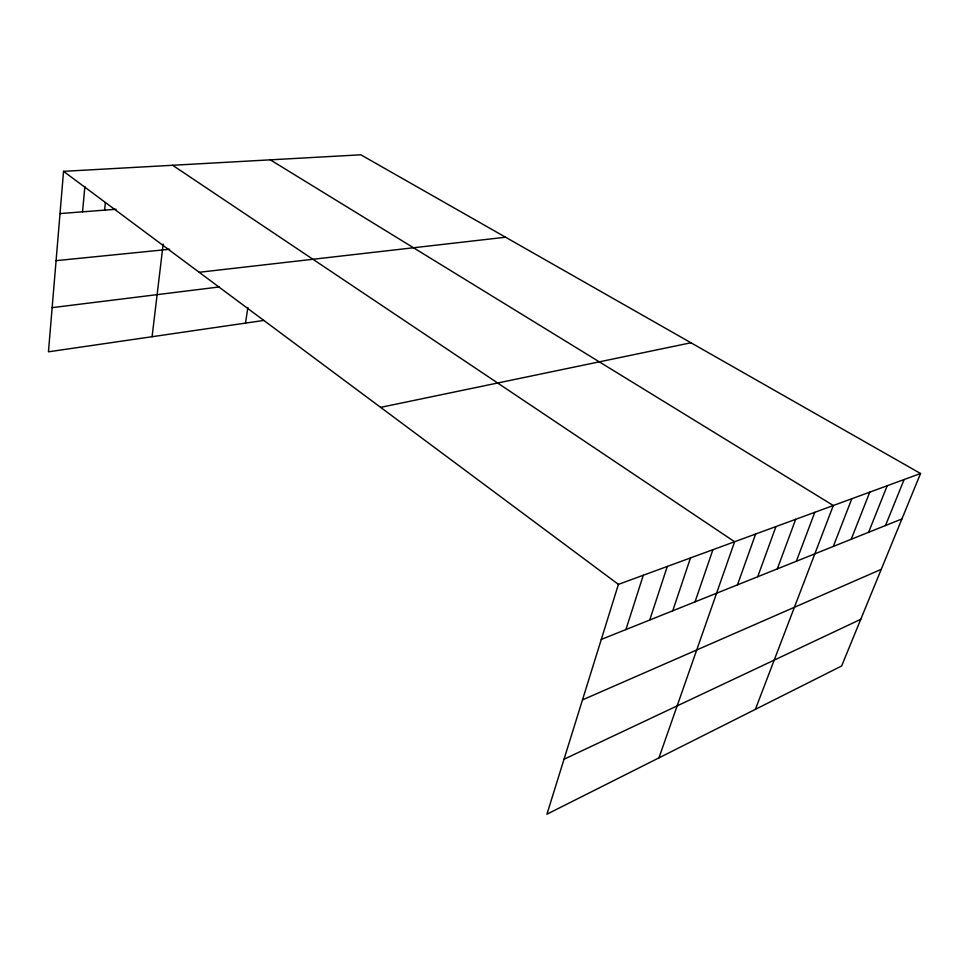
<?xml version="1.0" encoding="UTF-8"?>
<svg xmlns="http://www.w3.org/2000/svg" width="969" height="969" viewBox="0 0 969 969"><rect width="100%" height="100%" fill="white"/><g stroke="black" fill="none" stroke-linecap="round" stroke-linejoin="round"><path stroke-width="1.45" d="M920.55 473.502L618.416 584.38L546.928 814.202L841.613 665.994L920.55 473.502L360.819 154.798L63.554 171.343L48.45 351.808L263.604 320.473M82.559 211.836L84.872 186.472M104.604 210.14L105.33 202.763M152.085 336.715L163.18 244.067M245.496 323.113L247.87 307.452M625.926 629.559L643.271 575.259M649.727 620.015L667.29 566.441M672.752 610.785L690.485 557.926M695.027 601.87L712.918 549.702M658.944 757.867L734.611 541.732L172.615 165.275M737.47 584.852L755.626 534.028M757.71 576.737L775.963 526.555M777.332 568.876L795.67 519.323M796.361 561.257L814.772 512.322M755.372 709.369L833.304 505.515L270.303 159.837M833.292 546.455L851.824 498.72M851.206 539.273L869.774 492.131M868.599 532.296L887.204 485.735M885.496 525.525L904.125 479.534M564.019 759.248L860.763 619.3M582.478 699.897L881.245 569.336M601.289 639.431L901.909 518.948M380.623 407.368L690.958 342.772M52.144 307.633L219.236 286.957M199.166 272.289L505.576 237.223M56.081 260.661L169.587 249.263M60.017 213.568L116.086 209.256M63.554 171.343L618.416 584.38"/></g></svg>
